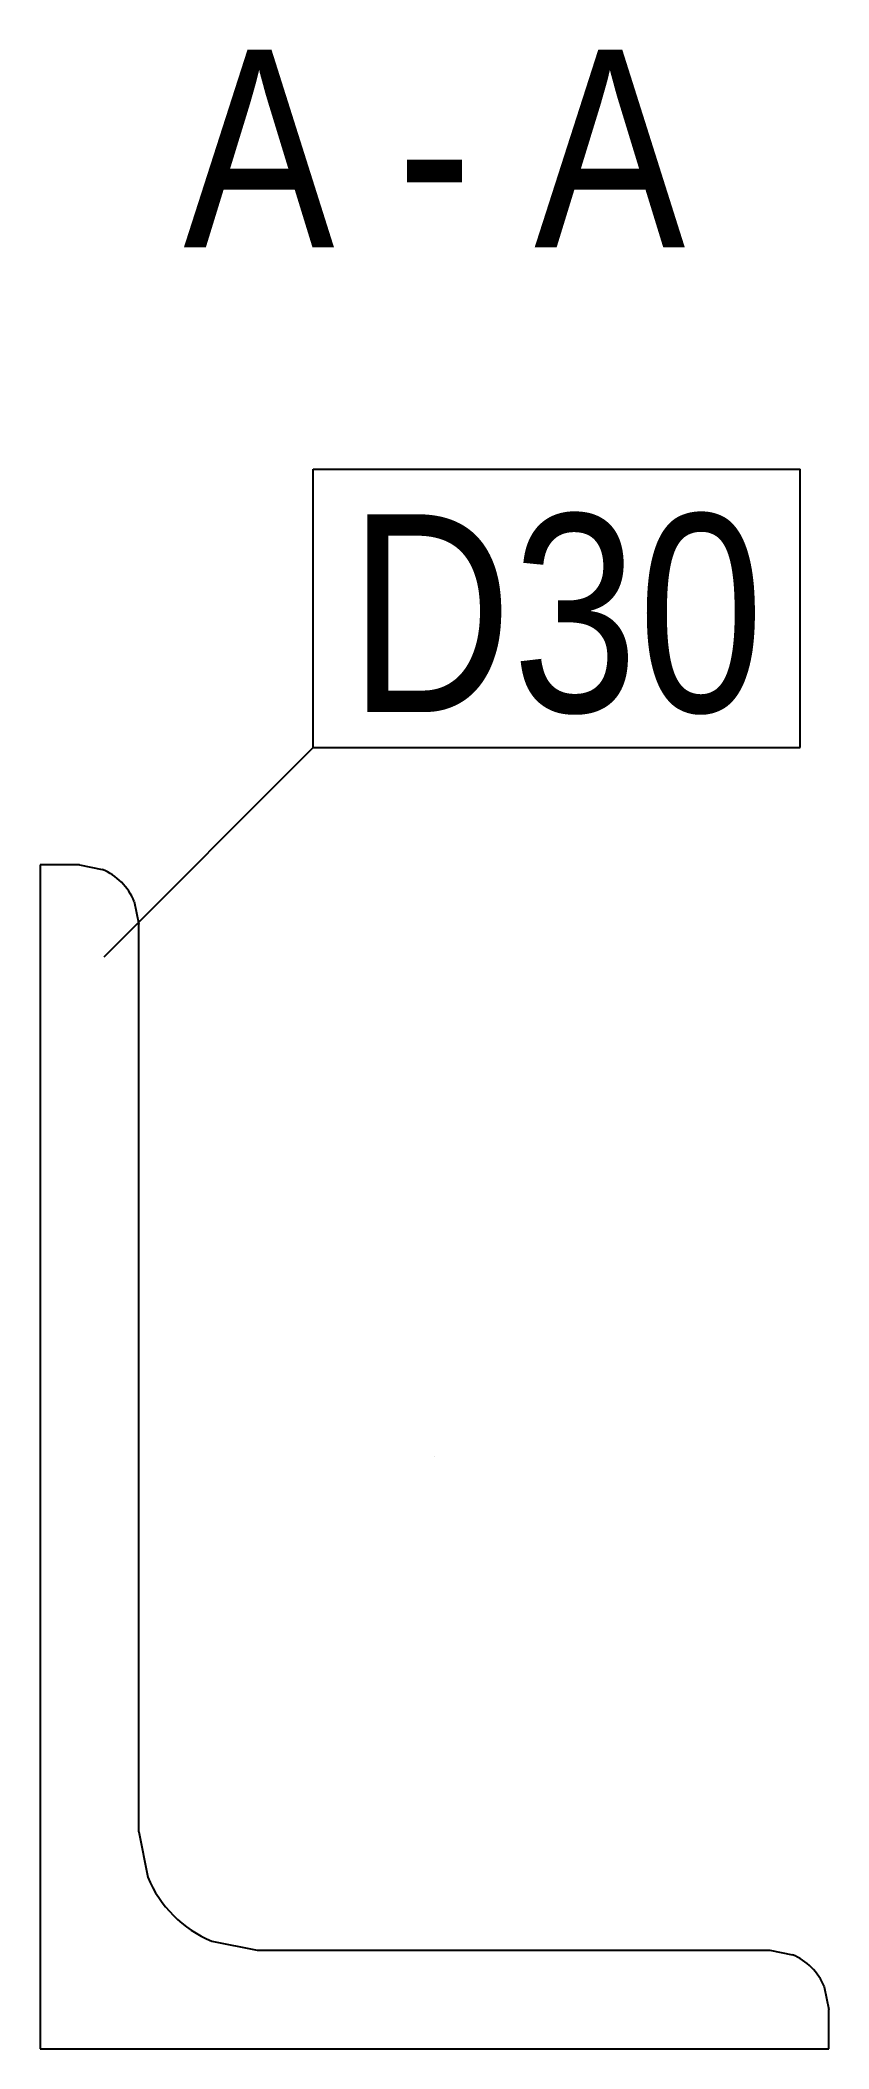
# Model space of a CAD drawing. Header units: millimetres. Extents: x 9 to 6125, y 4 to 145.
# Drawn here: x 9 to 49, y 9 to 110.8 of the extents above.
import ezdxf

# ---------------------------------------------------------------- set-up
doc = ezdxf.new("R2010")
doc.units = ezdxf.units.MM
doc.linetypes.add('DXK_LINE_DOT3', pattern=[5.9187, 2.979, -0.9799, 0.9799, -0.9799])
doc.layers.add('STÅL', color=7, linetype='Continuous')
doc.layers.add('TEKST', color=7, linetype='Continuous')
doc.styles.add('Arial Narrow', font='ARIALN.TTF', dxfattribs={"height": 0.2})

msp = doc.modelspace()

# ---------------------------------------------------------------- linework, layer by layer
at = {"layer": 'STÅL', "color": 2, "linetype": 'Continuous'}
for p, q in [((11, 69), (9, 69)), ((9, 69), (9, 9)), ((11, 69), (12.15, 68.77)), ((13.77, 67.15), (14, 66)), ((14, 20), (14, 66)), ((14, 20), (14.46, 17.7)), ((17.7, 14.46), (20, 14)), ((20, 14), (46, 14)), ((46, 14), (47.15, 13.77)), ((48.77, 12.15), (49, 11)), ((49, 9), (49, 11)), ((9, 9), (49, 9))]:
    msp.add_line(p, q, dxfattribs=at)
at = {"layer": 'STÅL', "color": 7, "linetype": 'DXK_LINE_DOT3'}
msp.add_line((29, 39), (29, 39), dxfattribs=at)
at = {"layer": 'STÅL', "color": 2, "linetype": 'Continuous'}
for centre, radius, start, end in [((11, 66), 3, 22.5, 67.5), ((20, 20), 6, 202.5, 247.5), ((46, 11), 3, 22.5, 67.5)]:
    msp.add_arc(centre, radius, start, end, dxfattribs=at)
at = {"layer": 'TEKST', "color": 7, "linetype": 'Continuous'}
for p, q in [((22.85, 89.05), (47.55, 89.05)), ((22.85, 74.95), (22.85, 89.05)), ((47.55, 74.95), (47.55, 89.05)), ((12.25, 64.34), (22.85, 74.95)), ((22.85, 74.95), (47.55, 74.95))]:
    msp.add_line(p, q, dxfattribs=at)

# ---------------------------------------------------------------- wipeouts: each hides what was drawn before it
at = {"color": 0, "linetype": 'Continuous'}
for points in [[(23.94, 100.3), (23.94, 110.8), (16.27, 110.8), (16.27, 100.3)], [(30.91, 100.3), (30.91, 110.8), (27.09, 110.8), (27.09, 100.3)], [(41.73, 100.3), (41.73, 110.8), (34.06, 110.8), (34.06, 100.3)]]:
    msp.add_wipeout(points, dxfattribs=at).dxf.layer = 'TEKST'
at = {"color": 0}
msp.add_wipeout([(45.75, 76.75), (45.75, 87.25), (24.65, 87.25), (24.65, 76.75)], dxfattribs=at).dxf.layer = 'TEKST'

# ---------------------------------------------------------------- next in the draw order: texts
at = {"layer": 'TEKST', "color": 3, "linetype": 'Continuous', "style": 'Arial Narrow'}
for s, p in [('A', (16.27, 100.3)), ('A', (34.06, 100.3)), ('-', (27.09, 100.3))]:
    msp.add_text(s, height=10.02, dxfattribs=at).set_placement(p)

# ---------------------------------------------------------------- next in the draw order: wipeouts: each hides what was drawn before it
at = {"color": 0}
msp.add_wipeout([(45.75, 76.75), (45.75, 87.25), (24.65, 87.25), (24.65, 76.75)], dxfattribs=at).dxf.layer = 'TEKST'

# ---------------------------------------------------------------- next in the draw order: texts
at = {"layer": 'TEKST', "color": 3, "style": 'Arial Narrow'}
msp.add_text('D30', height=10.021, dxfattribs=at).set_placement((24.65, 76.75))

doc.saveas('drawing.dxf')
